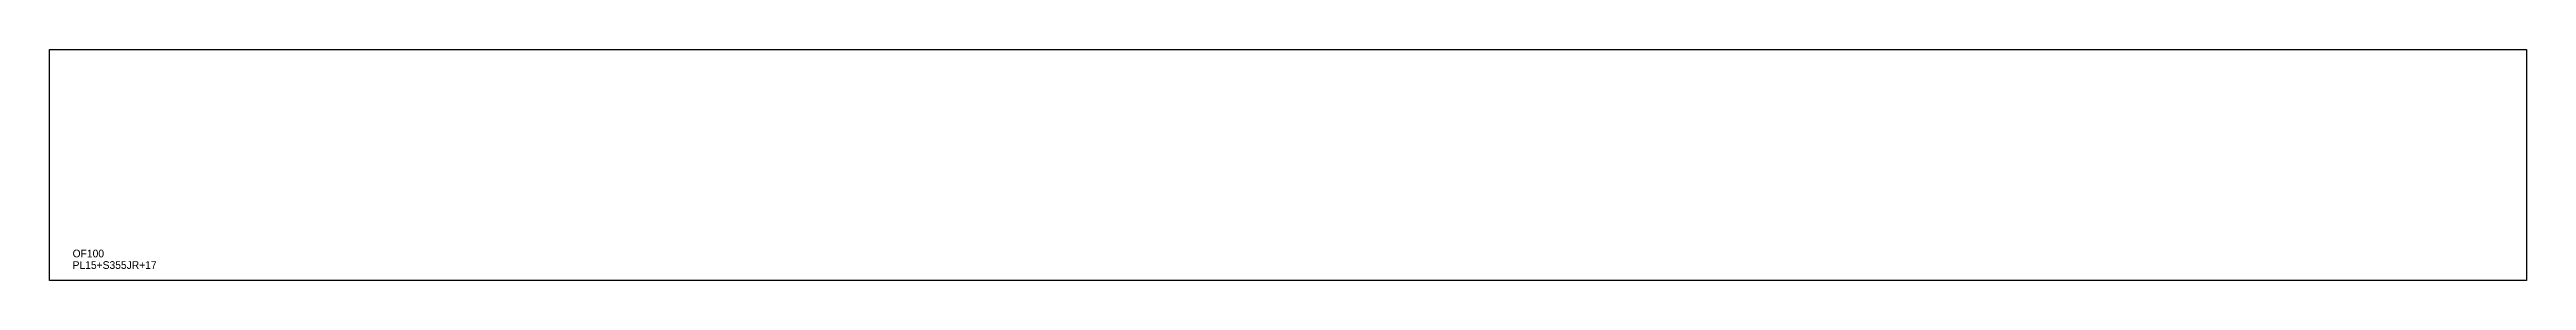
# Model space of a CAD drawing. Extents: x 0 to 3220, y 0 to 300.
import ezdxf

# ---------------------------------------------------------------- set-up
doc = ezdxf.new("R2010")
doc.units = 0
for name, color, linetype in [('CUT', 7, 'CONTINUOUS'), ('SCRIBE', 3, 'CONTINUOUS'), ('TEXT', 7, 'CONTINUOUS')]:
    doc.layers.add(name, color=color, linetype=linetype)

msp = doc.modelspace()

# ---------------------------------------------------------------- linework, layer by layer
at = {"layer": 'CUT', "color": 7, "linetype": 'CONTINUOUS'}
msp.add_lwpolyline([(0, 0), (0, 300), (3220.38, 300), (3220.38, 0)], close=True, dxfattribs=at)

# ---------------------------------------------------------------- texts
at = {"layer": 'SCRIBE', "color": 3}
msp.add_text('OF100', height=10, dxfattribs=at).set_placement((30, 30))
at = {"layer": 'TEXT', "color": 7}
msp.add_text('PL15+S355JR+17', height=10, dxfattribs=at).set_placement((30, 15))

doc.saveas('drawing.dxf')
